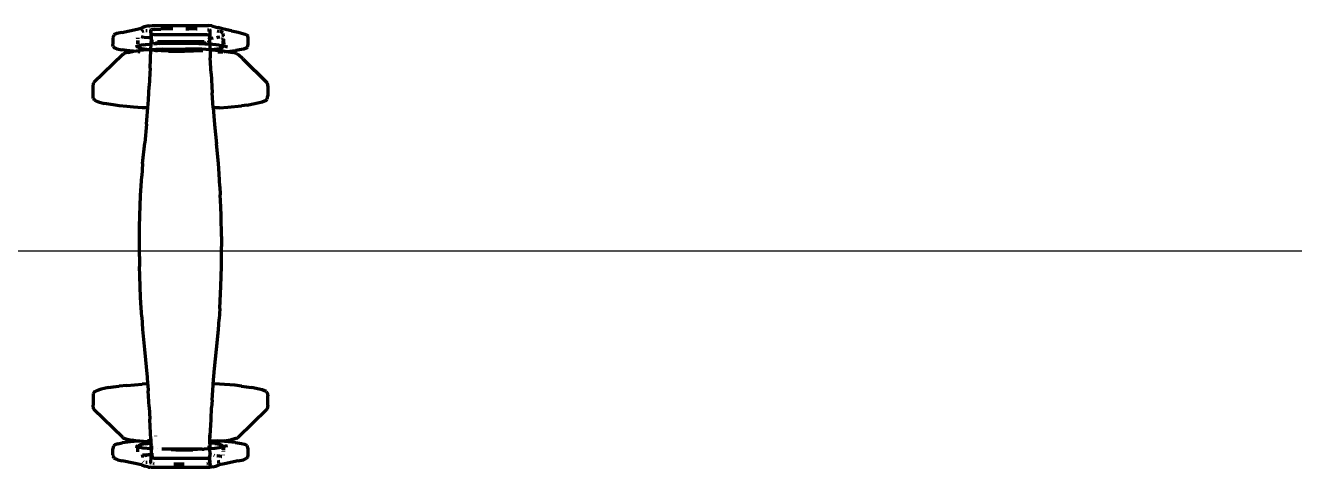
# Model space of a CAD drawing. Header units: millimetres. Extents: x 4307 to 31003, y 2809 to 20009.
# Drawn here: x 10498 to 11016, y 9055 to 9236 of the extents above; entities that cross this region are included whole.
import ezdxf

# ---------------------------------------------------------------- set-up
doc = ezdxf.new("R2010")
doc.units = ezdxf.units.MM
doc.layers.add('ProfileEdges', color=7, linetype='Continuous')

msp = doc.modelspace()

# ---------------------------------------------------------------- linework, layer by layer
msp.add_line((9699.18, 9143.68), (12222.44, 9143.68))
at = {"layer": 'ProfileEdges', "lineweight": 211}
for p, q in [((10537.02, 9232.89), (10534.95, 9232.46)), ((10537.02, 9232.89), (10543.19, 9234.23)), ((10543.19, 9234.23), (10545.3, 9234.8)), ((10545.18, 9233.35), (10545.01, 9233.29)), ((10545.18, 9233.35), (10546.02, 9233.49)), ((10546.29, 9235.08), (10545.3, 9234.8)), ((10547.87, 9235.5), (10546.29, 9235.08)), ((10546.8, 9233.61), (10547.32, 9233.7)), ((10547.87, 9235.5), (10548.44, 9235.61)), ((10548.44, 9235.61), (10549.46, 9235.74)), ((10548.88, 9233.86), (10548.51, 9233.83)), ((10548.88, 9233.86), (10548.87, 9230.99)), ((10548.88, 9233.94), (10548.88, 9233.86)), ((10549.02, 9233.88), (10548.88, 9233.86)), ((10549.01, 9231.14), (10548.88, 9233.86)), ((10550.29, 9233.99), (10549.41, 9233.91)), ((10549.46, 9235.74), (10572.34, 9235.74)), ((10550.29, 9233.99), (10552.84, 9234.17)), ((10557.59, 9234.33), (10552.84, 9234.17)), ((10557.81, 9234.34), (10557.59, 9234.33)), ((10563.07, 9234.34), (10564.26, 9234.32)), ((10567.42, 9234.24), (10564.26, 9234.32)), ((10567.79, 9234.22), (10567.42, 9234.24)), ((10571.98, 9233.91), (10572.5, 9233.86)), ((10573.74, 9235.55), (10572.34, 9235.74)), ((10572.77, 9233.83), (10572.93, 9233.82)), ((10572.93, 9233.82), (10572.89, 9231.42)), ((10572.93, 9233.94), (10572.93, 9233.82)), ((10572.93, 9233.82), (10573.44, 9233.77)), ((10573.74, 9235.55), (10575.52, 9235.05)), ((10575.52, 9235.05), (10576.18, 9234.87)), ((10575.86, 9233.46), (10576.75, 9233.32)), ((10578.59, 9234.23), (10576.18, 9234.87)), ((10577.61, 9233.04), (10576.99, 9233.25)), ((10578.24, 9232.6), (10577.61, 9233.04)), ((10581.73, 9233.54), (10578.59, 9234.23)), ((10581.73, 9233.54), (10584.51, 9233.02)), ((10584.51, 9233.02), (10587.77, 9232.05)), ((10533.44, 9230.75), (10533.31, 9230.52)), ((10533.31, 9230.52), (10533.31, 9228.04)), ((10533.4, 9227.12), (10533.31, 9228.04)), ((10533.44, 9230.75), (10533.53, 9231.11)), ((10533.53, 9231.11), (10533.62, 9231.34)), ((10533.73, 9231.91), (10533.62, 9231.34)), ((10534.95, 9232.46), (10533.73, 9231.91)), ((10543.34, 9227.78), (10543.34, 9227.33)), ((10543.37, 9230.56), (10543.35, 9230.68)), ((10543.36, 9229.59), (10543.35, 9228.22)), ((10543.37, 9230.56), (10543.37, 9230.29)), ((10543.45, 9230.7), (10543.45, 9230.27)), ((10543.45, 9229.61), (10543.45, 9228.22)), ((10543.6, 9227.23), (10543.49, 9227.78)), ((10544.25, 9227.47), (10543.6, 9227.23)), ((10545.87, 9227.77), (10544.25, 9227.47)), ((10545.92, 9230.85), (10544.81, 9231.07)), ((10545.87, 9227.77), (10546.63, 9227.88)), ((10548.12, 9230.62), (10546.16, 9230.82)), ((10546.63, 9227.88), (10548.87, 9228.09)), ((10548.89, 9230.55), (10548.12, 9230.62)), ((10548.55, 9231), (10548.89, 9230.71)), ((10548.84, 9225.86), (10548.9, 9228)), ((10548.89, 9230.94), (10548.87, 9230.99)), ((10548.89, 9230.55), (10548.87, 9228.09)), ((10548.87, 9228.09), (10548.9, 9228)), ((10548.87, 9228.09), (10548.9, 9228.09)), ((10548.94, 9230.9), (10548.89, 9230.94)), ((10548.92, 9230.83), (10548.89, 9230.77)), ((10548.89, 9230.77), (10548.89, 9230.71)), ((10548.89, 9230.71), (10548.89, 9230.55)), ((10548.89, 9230.71), (10548.97, 9230.69)), ((10549.04, 9230.54), (10548.89, 9230.55)), ((10548.9, 9228.09), (10549.21, 9228.12)), ((10548.9, 9228), (10549.09, 9227.9)), ((10549.1, 9227.92), (10548.9, 9228)), ((10548.9, 9228), (10549.03, 9227.79)), ((10548.94, 9230.9), (10548.92, 9230.83)), ((10549.02, 9230.78), (10548.92, 9230.83)), ((10548.92, 9230.83), (10548.97, 9230.69)), ((10549.01, 9231.14), (10548.94, 9230.9)), ((10548.97, 9230.69), (10549.03, 9230.64)), ((10548.97, 9230.69), (10549.03, 9230.68)), ((10549.2, 9231.82), (10549.01, 9231.14)), ((10549.02, 9230.78), (10549.01, 9231.14)), ((10549.09, 9230.68), (10549.02, 9230.78)), ((10549.03, 9230.68), (10549.02, 9230.78)), ((10549.03, 9230.64), (10549.03, 9230.68)), ((10549.03, 9230.64), (10549.09, 9230.64)), ((10549.09, 9230.6), (10549.03, 9230.64)), ((10549.04, 9230.54), (10549.03, 9230.64)), ((10549.04, 9230.45), (10549.04, 9230.54)), ((10549.08, 9230.54), (10549.04, 9230.54)), ((10550.14, 9231.96), (10549.2, 9231.82)), ((10549.27, 9229.88), (10549.27, 9228.22)), ((10551.29, 9228.25), (10549.84, 9228.16)), ((10550.14, 9231.96), (10571.67, 9231.96)), ((10551.22, 9228.01), (10551.29, 9228.25)), ((10551.29, 9228.25), (10551.55, 9229.2)), ((10552.29, 9228.32), (10551.29, 9228.25)), ((10551.55, 9229.2), (10570.54, 9229.2)), ((10552.29, 9228.32), (10557.27, 9228.44)), ((10557.27, 9228.44), (10560.79, 9228.47)), ((10560.79, 9228.47), (10565.91, 9228.42)), ((10565.91, 9228.42), (10570.81, 9228.22)), ((10570.81, 9228.22), (10570.54, 9229.2)), ((10570.81, 9228.22), (10572.05, 9228.17)), ((10570.87, 9228.01), (10570.81, 9228.22)), ((10571.67, 9231.96), (10572.67, 9231.78)), ((10572.45, 9228.99), (10572.44, 9229.45)), ((10572.74, 9228.12), (10572.58, 9228.14)), ((10572.6, 9227.43), (10572.74, 9228.12)), ((10572.69, 9230.52), (10572.61, 9230.51)), ((10572.61, 9230.37), (10572.69, 9230.52)), ((10572.79, 9230.7), (10572.62, 9230.66)), ((10572.74, 9230.61), (10572.62, 9230.6)), ((10572.89, 9231.42), (10572.66, 9231.52)), ((10572.66, 9231.47), (10572.89, 9231.42)), ((10572.89, 9231.42), (10572.67, 9231.78)), ((10572.69, 9230.52), (10572.74, 9230.61)), ((10572.9, 9230.53), (10572.69, 9230.52)), ((10572.8, 9230.62), (10572.74, 9230.61)), ((10572.74, 9228.12), (10572.91, 9228.77)), ((10572.92, 9228.1), (10572.74, 9228.12)), ((10572.83, 9230.72), (10572.79, 9230.7)), ((10572.8, 9230.62), (10572.79, 9230.7)), ((10572.9, 9230.92), (10572.83, 9230.72)), ((10572.89, 9231.42), (10572.94, 9230.99)), ((10572.93, 9230.96), (10572.9, 9230.92)), ((10572.9, 9230.92), (10572.9, 9230.75)), ((10572.9, 9230.53), (10572.9, 9230.75)), ((10573.59, 9230.58), (10572.9, 9230.53)), ((10572.93, 9229.1), (10572.9, 9230.53)), ((10572.91, 9228.99), (10572.93, 9229.1)), ((10572.91, 9228.77), (10572.91, 9228.99)), ((10572.91, 9228.77), (10572.92, 9228.1)), ((10572.92, 9228.1), (10572.92, 9227.95)), ((10576.72, 9227.62), (10572.92, 9228.1)), ((10572.92, 9227.95), (10572.96, 9225.98)), ((10572.94, 9230.99), (10572.93, 9230.96)), ((10573.59, 9230.58), (10574.28, 9230.66)), ((10575.78, 9230.84), (10576.23, 9230.89)), ((10576.23, 9230.89), (10577.03, 9231.05)), ((10576.72, 9227.62), (10578.14, 9227.32)), ((10577.82, 9231.2), (10577.95, 9231.22)), ((10578.36, 9231.41), (10577.95, 9231.22)), ((10578.11, 9230.23), (10578.21, 9230.51)), ((10578.23, 9230.48), (10578.11, 9230.23)), ((10578.19, 9227.36), (10578.24, 9227.64)), ((10578.24, 9232.6), (10578.36, 9231.5)), ((10578.28, 9228.06), (10578.31, 9229.46)), ((10578.32, 9229.65), (10578.34, 9230.35)), ((10578.38, 9231.44), (10578.36, 9231.5)), ((10578.36, 9231.41), (10578.38, 9231.44)), ((10578.47, 9230.17), (10578.51, 9229.59)), ((10578.52, 9229.45), (10578.62, 9228.07)), ((10578.65, 9227.61), (10578.68, 9227.2)), ((10587.77, 9232.05), (10588.28, 9231.67)), ((10588.21, 9226.88), (10588.51, 9228.04)), ((10588.28, 9231.67), (10588.41, 9231.44)), ((10588.51, 9230.52), (10588.41, 9231.44)), ((10588.51, 9228.04), (10588.51, 9230.52)), ((10537.33, 9223.91), (10529.29, 9216.11)), ((10533.4, 9227.12), (10533.87, 9226.57)), ((10534.91, 9226.12), (10533.87, 9226.57)), ((10534.91, 9226.12), (10536.95, 9225.7)), ((10538.88, 9225.44), (10536.95, 9225.7)), ((10537.33, 9223.91), (10537.7, 9224.13)), ((10538.26, 9224.34), (10537.7, 9224.13)), ((10539.37, 9224.68), (10538.26, 9224.34)), ((10541.7, 9225.15), (10538.88, 9225.44)), ((10539.37, 9224.68), (10541.33, 9225.07)), ((10541.33, 9225.07), (10541.7, 9225.15)), ((10541.7, 9225.15), (10541.86, 9225.14)), ((10541.86, 9225.14), (10544.02, 9225.42)), ((10541.86, 9225.14), (10542.1, 9225.12)), ((10543.28, 9227.19), (10542.74, 9226.92)), ((10543.27, 9227.11), (10542.74, 9226.92)), ((10543.07, 9226.66), (10543.27, 9227.11)), ((10543.6, 9227.23), (10543.27, 9227.11)), ((10543.27, 9227.11), (10543.28, 9227.19)), ((10543.31, 9227.2), (10543.28, 9227.19)), ((10543.34, 9227.33), (10543.31, 9227.2)), ((10543.7, 9226.71), (10543.6, 9227.23)), ((10543.6, 9225.01), (10544.46, 9224.95)), ((10545.18, 9226.15), (10543.7, 9226.71)), ((10547.64, 9225.7), (10544.02, 9225.42)), ((10547.97, 9225.74), (10545.18, 9226.15)), ((10547.97, 9225.74), (10547.64, 9225.7)), ((10548.44, 9225.71), (10547.97, 9225.74)), ((10548.83, 9225.76), (10548.44, 9225.71)), ((10548.5, 9218.21), (10548.83, 9225.76)), ((10548.83, 9225.76), (10548.84, 9225.86)), ((10548.95, 9225.77), (10548.83, 9225.76)), ((10550.82, 9225.52), (10549.4, 9225.63)), ((10550.86, 9225.87), (10549.48, 9225.79)), ((10550.82, 9225.52), (10550.77, 9224.85)), ((10550.77, 9224.8), (10550.77, 9224.85)), ((10550.86, 9225.87), (10550.82, 9225.52)), ((10553.02, 9225.35), (10550.82, 9225.52)), ((10550.91, 9226.5), (10550.86, 9225.87)), ((10553.74, 9226.02), (10550.86, 9225.87)), ((10555.96, 9225.21), (10553.02, 9225.35)), ((10553.74, 9226.02), (10563.06, 9226.12)), ((10555.96, 9225.21), (10562.55, 9225.16)), ((10562.55, 9225.16), (10570, 9225.42)), ((10569.62, 9225.96), (10563.06, 9226.12)), ((10571.23, 9225.85), (10569.62, 9225.96)), ((10571.23, 9225.85), (10571.17, 9226.5)), ((10572.97, 9225.79), (10571.23, 9225.85)), ((10572.97, 9225.69), (10572.6, 9225.65)), ((10572.96, 9225.98), (10572.94, 9225.85)), ((10572.94, 9225.85), (10572.97, 9225.79)), ((10573.54, 9225.76), (10572.97, 9225.79)), ((10572.97, 9225.79), (10572.97, 9225.69)), ((10573.54, 9225.76), (10572.97, 9225.69)), ((10572.97, 9225.69), (10573.1, 9222.46)), ((10573.39, 9216.03), (10573.1, 9222.46)), ((10573.54, 9225.76), (10573.66, 9225.75)), ((10574.27, 9225.81), (10573.66, 9225.75)), ((10573.66, 9225.75), (10578.34, 9225.29)), ((10574.82, 9225.87), (10574.27, 9225.81)), ((10576.84, 9226.2), (10574.82, 9225.87)), ((10576.15, 9224.87), (10578.16, 9225)), ((10577.77, 9226.49), (10576.84, 9226.2)), ((10577.77, 9226.49), (10578.1, 9226.81)), ((10578.19, 9227.36), (10577.88, 9227.43)), ((10578.14, 9227.32), (10577.88, 9227.43)), ((10578.1, 9226.81), (10578.18, 9227.31)), ((10578.14, 9227.32), (10578.18, 9227.31)), ((10578.18, 9227.31), (10578.19, 9227.36)), ((10578.45, 9227.18), (10578.18, 9227.31)), ((10578.18, 9227.31), (10578.68, 9227.2)), ((10578.68, 9227.2), (10578.19, 9227.36)), ((10578.34, 9225.29), (10579.71, 9225.09)), ((10578.45, 9227.18), (10578.7, 9226.92)), ((10578.68, 9227.2), (10578.7, 9226.92)), ((10580.15, 9226.89), (10578.68, 9227.2)), ((10578.76, 9225.03), (10579.13, 9225.06)), ((10579.71, 9225.09), (10580, 9225.11)), ((10579.71, 9225.09), (10582.32, 9224.7)), ((10580, 9225.11), (10583.49, 9225.5)), ((10583.74, 9224.28), (10582.32, 9224.7)), ((10585.85, 9225.86), (10583.49, 9225.5)), ((10583.74, 9224.28), (10584.65, 9223.7)), ((10586.43, 9222.07), (10584.65, 9223.7)), ((10586.74, 9226.07), (10585.85, 9225.86)), ((10587.69, 9226.42), (10586.74, 9226.07)), ((10587.94, 9226.57), (10587.69, 9226.42)), ((10587.94, 9226.57), (10588.21, 9226.88)), ((10548.5, 9218.21), (10548.42, 9216.03)), ((10586.43, 9222.07), (10596.21, 9212.47)), ((10525.25, 9210.7), (10525.45, 9212.14)), ((10525.6, 9212.47), (10525.45, 9212.14)), ((10529.29, 9216.11), (10525.6, 9212.47)), ((10548.42, 9216.03), (10548.16, 9210.91)), ((10573.39, 9216.03), (10573.82, 9208.15)), ((10596.36, 9212.14), (10596.21, 9212.47)), ((10596.36, 9212.14), (10596.56, 9210.7)), ((10525.25, 9207.03), (10525.25, 9210.7)), ((10525.34, 9205.93), (10525.25, 9207.03)), ((10547.85, 9205.38), (10548.16, 9210.91)), ((10574.28, 9202.05), (10573.82, 9208.15)), ((10596.34, 9205.6), (10596.56, 9207.03)), ((10596.56, 9210.7), (10596.56, 9207.03)), ((10525.34, 9205.93), (10525.64, 9205.45)), ((10525.64, 9205.45), (10525.83, 9205.26)), ((10525.83, 9205.26), (10526.63, 9204.79)), ((10526.63, 9204.79), (10527.39, 9204.52)), ((10527.39, 9204.52), (10529.82, 9203.87)), ((10533.49, 9203.25), (10529.82, 9203.87)), ((10535.9, 9202.95), (10533.49, 9203.25)), ((10539.01, 9202.63), (10535.9, 9202.95)), ((10541.79, 9202.4), (10539.01, 9202.63)), ((10545.24, 9202.13), (10541.79, 9202.4)), ((10547.55, 9202.04), (10545.24, 9202.13)), ((10547.26, 9198.78), (10547.55, 9202.04)), ((10547.55, 9202.04), (10547.85, 9205.38)), ((10576.9, 9202.11), (10574.28, 9202.01)), ((10574.28, 9202.05), (10574.28, 9202.01)), ((10574.28, 9202.01), (10574.84, 9195.32)), ((10576.9, 9202.11), (10580.19, 9202.33)), ((10580.19, 9202.33), (10585.79, 9202.91)), ((10588.07, 9203.21), (10585.79, 9202.91)), ((10588.07, 9203.21), (10591.27, 9203.79)), ((10591.27, 9203.79), (10594.32, 9204.51)), ((10594.32, 9204.51), (10595.88, 9205.17)), ((10595.88, 9205.17), (10596.34, 9205.6)), ((10547.05, 9195.39), (10547.26, 9198.78)), ((10547.05, 9195.39), (10546.39, 9187.73)), ((10574.84, 9195.32), (10575.67, 9187.38)), ((10545.48, 9179.38), (10546.39, 9187.73)), ((10576.39, 9179.31), (10575.67, 9187.38)), ((10545.48, 9179.38), (10545.08, 9174.12)), ((10576.65, 9175.12), (10576.39, 9179.31)), ((10544.59, 9166.27), (10545.08, 9174.12)), ((10577, 9169.93), (10576.65, 9175.12)), ((10544.31, 9157.96), (10544.59, 9166.27)), ((10577, 9169.93), (10577.18, 9166.48)), ((10577.4, 9161.59), (10577.18, 9166.48)), ((10577.5, 9157.96), (10577.4, 9161.59)), ((10544.18, 9153.45), (10544.31, 9157.96)), ((10577.65, 9149.6), (10577.5, 9157.96)), ((10544.13, 9141.34), (10544.18, 9153.45)), ((10577.65, 9149.6), (10577.67, 9145.45)), ((10577.65, 9141.3), (10577.67, 9145.45)), ((10544.13, 9141.34), (10544.18, 9137.22)), ((10577.63, 9137.22), (10577.65, 9141.2)), ((10577.65, 9141.2), (10577.65, 9141.3)), ((10544.27, 9133.41), (10544.18, 9137.22)), ((10577.4, 9129.32), (10577.63, 9137.22)), ((10544.59, 9124.64), (10544.27, 9133.41)), ((10576.96, 9120.13), (10577.4, 9129.32)), ((10544.82, 9120.37), (10544.59, 9124.64)), ((10545.08, 9116.79), (10544.82, 9120.37)), ((10576.96, 9120.13), (10576.65, 9115.78)), ((10545.08, 9116.79), (10545.48, 9111.53)), ((10576.39, 9111.59), (10576.65, 9115.78)), ((10545.48, 9111.53), (10546.17, 9103.35)), ((10575.67, 9103.53), (10576.39, 9111.59)), ((10546.17, 9103.35), (10547.26, 9092.12)), ((10574.84, 9095.59), (10575.67, 9103.53)), ((10574.32, 9089.36), (10574.84, 9095.59)), ((10531.56, 9087.86), (10529.82, 9087.5)), ((10531.56, 9087.86), (10533.49, 9088.12)), ((10533.49, 9088.12), (10535.9, 9088.42)), ((10539.01, 9088.73), (10535.9, 9088.42)), ((10539.01, 9088.73), (10545.24, 9089.24)), ((10547.5, 9089.32), (10545.24, 9089.24)), ((10547.26, 9092.12), (10547.5, 9089.32)), ((10547.5, 9089.32), (10547.55, 9088.77)), ((10547.55, 9088.77), (10547.76, 9086.47)), ((10547.93, 9089.34), (10547.56, 9089.32)), ((10573.82, 9082.76), (10574.28, 9088.86)), ((10574.29, 9089.36), (10574.12, 9089.36)), ((10574.28, 9088.86), (10574.32, 9089.36)), ((10576.9, 9089.25), (10574.32, 9089.36)), ((10583.12, 9088.79), (10576.9, 9089.25)), ((10585.79, 9088.46), (10583.12, 9088.79)), ((10585.79, 9088.46), (10589.97, 9087.9)), ((10593.07, 9087.25), (10589.97, 9087.9)), ((10525.34, 9085.43), (10525.25, 9084.34)), ((10525.25, 9084.34), (10525.25, 9080.66)), ((10525.64, 9085.91), (10525.34, 9085.43)), ((10525.83, 9086.1), (10525.64, 9085.91)), ((10525.83, 9086.1), (10526.63, 9086.58)), ((10528.56, 9087.23), (10526.63, 9086.58)), ((10529.82, 9087.5), (10528.56, 9087.23)), ((10548.16, 9079.99), (10547.76, 9086.47)), ((10573.82, 9082.76), (10573.59, 9079.78)), ((10594.32, 9086.86), (10593.07, 9087.25)), ((10595.88, 9086.19), (10594.32, 9086.86)), ((10595.88, 9086.19), (10596.34, 9085.77)), ((10596.34, 9085.77), (10596.56, 9084.33)), ((10596.56, 9080.66), (10596.56, 9084.33)), ((10525.45, 9079.23), (10525.25, 9080.66)), ((10525.45, 9079.23), (10525.6, 9078.9)), ((10529.29, 9075.25), (10525.6, 9078.9)), ((10548.16, 9079.99), (10548.42, 9074.91)), ((10573.39, 9074.87), (10573.59, 9079.78)), ((10596.21, 9078.89), (10584.51, 9067.45)), ((10596.36, 9079.22), (10596.21, 9078.89)), ((10596.56, 9080.66), (10596.36, 9079.22)), ((10537.33, 9067.46), (10529.29, 9075.25)), ((10548.42, 9074.87), (10548.42, 9074.91)), ((10548.79, 9066.6), (10548.42, 9074.87)), ((10573.15, 9070.31), (10573.39, 9074.87)), ((10537.33, 9067.46), (10537.7, 9067.24)), ((10537.7, 9067.24), (10538.26, 9067.03)), ((10538.26, 9067.03), (10538.64, 9066.89)), ((10538.64, 9066.89), (10541.01, 9066.41)), ((10550.85, 9067.96), (10550.86, 9068.1)), ((10572.95, 9066.22), (10573.15, 9070.31)), ((10572.95, 9066.22), (10572.96, 9068.39)), ((10583.53, 9067.02), (10581.51, 9066.52)), ((10583.74, 9067.08), (10583.53, 9067.02)), ((10583.74, 9067.08), (10584.51, 9067.45)), ((10533.6, 9064.03), (10533.31, 9062.86)), ((10533.31, 9060.39), (10533.31, 9062.86)), ((10534.13, 9064.48), (10533.6, 9064.03)), ((10535.33, 9064.86), (10534.13, 9064.48)), ((10535.33, 9064.86), (10537.1, 9065.25)), ((10540.43, 9065.64), (10537.1, 9065.25)), ((10543.78, 9065.95), (10540.43, 9065.64)), ((10542.58, 9066.11), (10541.01, 9066.41)), ((10544.23, 9065.97), (10542.58, 9066.11)), ((10543.32, 9063.61), (10542.74, 9063.99)), ((10542.74, 9063.99), (10543.29, 9063.74)), ((10543.29, 9063.74), (10543.07, 9064.24)), ((10543.31, 9063.7), (10543.29, 9063.74)), ((10543.31, 9063.7), (10543.5, 9063.53)), ((10543.31, 9063.7), (10543.59, 9063.62)), ((10543.32, 9063.61), (10543.31, 9063.7)), ((10543.34, 9063.57), (10543.32, 9063.61)), ((10543.42, 9063.54), (10543.34, 9063.57)), ((10543.34, 9063.43), (10543.36, 9061.6)), ((10543.55, 9063.44), (10543.45, 9062.88)), ((10543.45, 9061.56), (10543.45, 9062.88)), ((10543.59, 9063.62), (10543.57, 9063.52)), ((10543.66, 9064.04), (10543.59, 9063.62)), ((10543.59, 9063.62), (10543.92, 9063.47)), ((10543.59, 9063.45), (10543.65, 9063.39)), ((10543.87, 9064.25), (10543.66, 9064.04)), ((10544.23, 9065.97), (10543.78, 9065.95)), ((10544.41, 9064.53), (10543.87, 9064.25)), ((10545.58, 9063.16), (10543.92, 9063.47)), ((10544.26, 9065.97), (10544.23, 9065.97)), ((10548.81, 9065.58), (10544.26, 9065.97)), ((10546.53, 9064.94), (10544.41, 9064.53)), ((10548.89, 9062.88), (10545.58, 9063.16)), ((10546.53, 9064.94), (10548.82, 9065.18)), ((10548.8, 9066.19), (10547.5, 9066.14)), ((10548.79, 9066.6), (10548.8, 9066.19)), ((10549.5, 9066.22), (10548.8, 9066.19)), ((10548.8, 9066.19), (10548.81, 9065.58)), ((10548.81, 9065.58), (10548.82, 9065.18)), ((10548.95, 9065.57), (10548.81, 9065.58)), ((10548.82, 9065.18), (10548.94, 9065.2)), ((10548.82, 9065.18), (10548.89, 9062.88)), ((10548.89, 9062.88), (10548.94, 9065.2)), ((10548.95, 9062.84), (10548.89, 9062.88)), ((10548.89, 9062.88), (10548.9, 9062.48)), ((10548.89, 9062.34), (10548.9, 9062.43)), ((10548.89, 9062.26), (10548.89, 9062.34)), ((10548.89, 9062.26), (10548.89, 9060.4)), ((10548.9, 9062.48), (10548.95, 9062.84)), ((10548.9, 9062.43), (10548.9, 9062.48)), ((10548.94, 9065.2), (10548.95, 9065.57)), ((10548.94, 9065.2), (10549.45, 9065.25)), ((10548.95, 9065.57), (10548.96, 9065.9)), ((10549.41, 9065.53), (10548.95, 9065.57)), ((10548.95, 9062.84), (10549.01, 9063.28)), ((10549.22, 9062.81), (10548.95, 9062.84)), ((10549.01, 9063.28), (10549.22, 9063.34)), ((10549.55, 9065.52), (10549.41, 9065.53)), ((10549.61, 9063.45), (10549.82, 9063.51)), ((10549.67, 9063.31), (10549.83, 9063.31)), ((10551.49, 9062.9), (10551.52, 9062.8)), ((10569.82, 9062.69), (10553.35, 9062.69)), ((10559.07, 9062.43), (10557.06, 9062.47)), ((10559.07, 9062.43), (10560.79, 9062.43)), ((10560.79, 9062.43), (10565.91, 9062.49)), ((10569.82, 9062.69), (10565.91, 9062.49)), ((10569.82, 9062.69), (10570.54, 9062.69)), ((10570.57, 9062.81), (10570.54, 9062.69)), ((10570.63, 9062.69), (10570.54, 9062.69)), ((10572.52, 9062.83), (10570.63, 9062.69)), ((10571.99, 9063.58), (10572.25, 9063.58)), ((10571.99, 9063.27), (10572.13, 9063.27)), ((10572.52, 9062.83), (10572.49, 9063.01)), ((10572.59, 9062.84), (10572.52, 9062.83)), ((10572.54, 9062.74), (10572.52, 9062.83)), ((10572.95, 9065.19), (10572.67, 9065.22)), ((10572.68, 9063.41), (10572.71, 9063.39)), ((10572.7, 9065.6), (10572.95, 9065.61)), ((10572.79, 9062.86), (10572.71, 9063.39)), ((10572.79, 9062.86), (10572.71, 9062.85)), ((10572.74, 9066.23), (10572.95, 9066.22)), ((10572.91, 9062.87), (10572.79, 9062.86)), ((10572.91, 9062.13), (10572.79, 9062.86)), ((10572.95, 9064.15), (10572.91, 9062.87)), ((10574.92, 9063.02), (10572.91, 9062.87)), ((10572.91, 9062.13), (10572.91, 9062.87)), ((10572.93, 9061.81), (10572.91, 9062.13)), ((10572.93, 9061.81), (10572.93, 9060.83)), ((10572.95, 9065.61), (10572.95, 9066.22)), ((10572.95, 9066.22), (10575.91, 9066.08)), ((10572.95, 9065.61), (10575.34, 9065.73)), ((10572.95, 9065.19), (10572.95, 9065.61)), ((10572.96, 9064.92), (10572.95, 9065.19)), ((10575.06, 9065.01), (10572.95, 9065.19)), ((10572.96, 9064.92), (10572.95, 9064.15)), ((10576.72, 9063.28), (10574.92, 9063.02)), ((10575.06, 9065.01), (10576.79, 9064.7)), ((10577.38, 9065.96), (10575.34, 9065.73)), ((10577.38, 9065.96), (10575.91, 9066.08)), ((10578.22, 9063.6), (10576.72, 9063.28)), ((10576.79, 9064.7), (10577.86, 9064.34)), ((10578.8, 9066.11), (10577.38, 9065.96)), ((10583.36, 9065.45), (10577.38, 9065.96)), ((10578.19, 9063.76), (10577.86, 9064.34)), ((10578.19, 9063.76), (10578.22, 9063.6)), ((10578.45, 9063.72), (10578.22, 9063.6)), ((10578.27, 9063.34), (10578.36, 9062.88)), ((10578.36, 9062.44), (10578.36, 9062.88)), ((10578.36, 9061.71), (10578.36, 9061.94)), ((10578.45, 9063.72), (10578.7, 9063.99)), ((10578.5, 9063.7), (10578.45, 9063.72)), ((10578.48, 9061.97), (10578.48, 9061.73)), ((10578.5, 9063.7), (10578.53, 9063.74)), ((10578.52, 9063.35), (10578.5, 9062.44)), ((10580.15, 9064.01), (10578.53, 9063.74)), ((10578.53, 9063.74), (10578.7, 9063.99)), ((10578.53, 9063.74), (10578.53, 9063.67)), ((10578.8, 9066.11), (10581.51, 9066.52)), ((10583.36, 9065.45), (10585.85, 9065.05)), ((10585.85, 9065.05), (10587.04, 9064.7)), ((10587.04, 9064.7), (10587.27, 9064.63)), ((10588.19, 9064.15), (10587.27, 9064.63)), ((10588.51, 9062.86), (10588.19, 9064.15)), ((10588.51, 9060.39), (10588.51, 9062.86)), ((10533.44, 9060.16), (10533.31, 9060.39)), ((10533.44, 9060.16), (10533.53, 9059.79)), ((10533.53, 9059.79), (10533.62, 9059.56)), ((10533.73, 9058.99), (10533.62, 9059.56)), ((10533.73, 9058.99), (10534.03, 9058.87)), ((10535.39, 9058.36), (10534.03, 9058.87)), ((10535.39, 9058.36), (10537.15, 9057.93)), ((10541.72, 9057.01), (10537.15, 9057.93)), ((10545.06, 9056.29), (10541.72, 9057.01)), ((10544.9, 9059.83), (10545.88, 9060.02)), ((10545.42, 9060.23), (10546.03, 9060.29)), ((10546.03, 9060.26), (10545.42, 9060.23)), ((10545.88, 9057.45), (10545.73, 9057.48)), ((10545.88, 9060.02), (10545.98, 9060.04)), ((10546.27, 9060.31), (10547.1, 9060.38)), ((10547.15, 9060.32), (10546.28, 9060.27)), ((10546.36, 9060.11), (10547.19, 9060.27)), ((10547.31, 9057.22), (10546.8, 9057.31)), ((10547.34, 9060.41), (10548.39, 9060.5)), ((10547.59, 9060.35), (10547.63, 9060.34)), ((10547.63, 9060.34), (10548.39, 9060.5)), ((10548.89, 9060.4), (10547.63, 9060.34)), ((10548.88, 9057.02), (10548.51, 9057.06)), ((10548.87, 9060.08), (10548.89, 9060.11)), ((10548.87, 9060.08), (10548.89, 9059.78)), ((10548.88, 9057.02), (10548.89, 9059.64)), ((10548.88, 9056.96), (10548.88, 9057.02)), ((10548.97, 9057.01), (10548.88, 9057.02)), ((10548.93, 9060.41), (10548.89, 9060.4)), ((10548.89, 9060.4), (10548.89, 9060.11)), ((10548.89, 9060.11), (10548.94, 9060.14)), ((10548.94, 9060.11), (10548.89, 9059.78)), ((10548.94, 9060.11), (10548.89, 9060.11)), ((10548.89, 9059.78), (10548.89, 9059.64)), ((10548.89, 9059.64), (10548.95, 9059.41)), ((10549.22, 9060.4), (10548.93, 9060.41)), ((10548.96, 9060.31), (10548.93, 9060.23)), ((10548.93, 9060.23), (10548.94, 9060.14)), ((10549.11, 9060.3), (10548.94, 9060.11)), ((10548.94, 9060.14), (10548.94, 9060.11)), ((10549.2, 9059.08), (10548.95, 9059.41)), ((10549.11, 9060.3), (10549.22, 9060.4)), ((10549.11, 9060.3), (10549.25, 9060.31)), ((10550.14, 9058.95), (10549.2, 9059.08)), ((10549.26, 9060.42), (10549.22, 9060.4)), ((10549.33, 9059.36), (10549.43, 9059.29)), ((10550.08, 9059.29), (10549.43, 9059.29)), ((10549.77, 9060.33), (10549.9, 9060.33)), ((10550.1, 9056.89), (10549.77, 9056.92)), ((10549.88, 9060.45), (10549.82, 9060.45)), ((10550.1, 9056.89), (10550.14, 9056.89)), ((10571.67, 9058.95), (10550.14, 9058.95)), ((10560.91, 9056.52), (10558.2, 9056.55)), ((10562.4, 9056.55), (10560.91, 9056.52)), ((10571.67, 9058.95), (10572.78, 9059.26)), ((10571.67, 9056.89), (10571.77, 9056.89)), ((10571.77, 9056.89), (10572.15, 9056.94)), ((10572.58, 9056.98), (10572.94, 9057.02)), ((10572.9, 9060.35), (10572.77, 9060.36)), ((10572.78, 9059.26), (10572.8, 9059.27)), ((10572.78, 9059.26), (10572.79, 9059.05)), ((10572.9, 9060.15), (10572.8, 9059.27)), ((10572.8, 9058.91), (10572.93, 9057.59)), ((10572.93, 9060.73), (10572.9, 9060.35)), ((10572.9, 9060.35), (10572.9, 9060.15)), ((10573.53, 9060.3), (10572.9, 9060.35)), ((10572.93, 9057.59), (10572.9, 9060.15)), ((10572.93, 9060.83), (10572.93, 9060.73)), ((10572.94, 9057.02), (10572.93, 9057.59)), ((10572.93, 9056.96), (10572.94, 9057.02)), ((10572.93, 9056.96), (10572.96, 9056.09)), ((10572.94, 9057.02), (10573.56, 9057.09)), ((10574.5, 9060.19), (10574.8, 9060.16)), ((10575.78, 9060.04), (10575.94, 9060.02)), ((10576.16, 9057.46), (10575.86, 9057.4)), ((10576.77, 9059.87), (10575.94, 9060.02)), ((10576.88, 9057.61), (10576.16, 9057.46)), ((10578.85, 9056.74), (10576.69, 9056.29)), ((10576.88, 9057.61), (10576.98, 9057.64)), ((10577.61, 9059.72), (10576.89, 9059.85)), ((10577.61, 9059.72), (10577.8, 9059.66)), ((10578.36, 9060.21), (10578.36, 9060.35)), ((10578.44, 9060.4), (10578.44, 9060.34)), ((10578.47, 9060.24), (10578.44, 9060.34)), ((10584.51, 9057.88), (10578.85, 9056.74)), ((10584.51, 9057.88), (10586.58, 9058.37)), ((10586.58, 9058.37), (10587.79, 9058.87)), ((10588.41, 9059.47), (10587.79, 9058.87)), ((10588.41, 9059.47), (10588.51, 9060.39)), ((10545.06, 9056.29), (10546.56, 9055.75)), ((10547.87, 9055.41), (10546.56, 9055.75)), ((10547.87, 9055.41), (10548.44, 9055.3)), ((10549.06, 9055.2), (10548.44, 9055.3)), ((10549.46, 9055.17), (10549.06, 9055.2)), ((10572.72, 9055.2), (10549.46, 9055.17)), ((10574.18, 9055.51), (10572.72, 9055.2)), ((10574.18, 9055.51), (10575.37, 9055.79)), ((10575.37, 9055.79), (10576.69, 9056.29))]:
    msp.add_line(p, q, dxfattribs=at)

doc.saveas('drawing.dxf')
